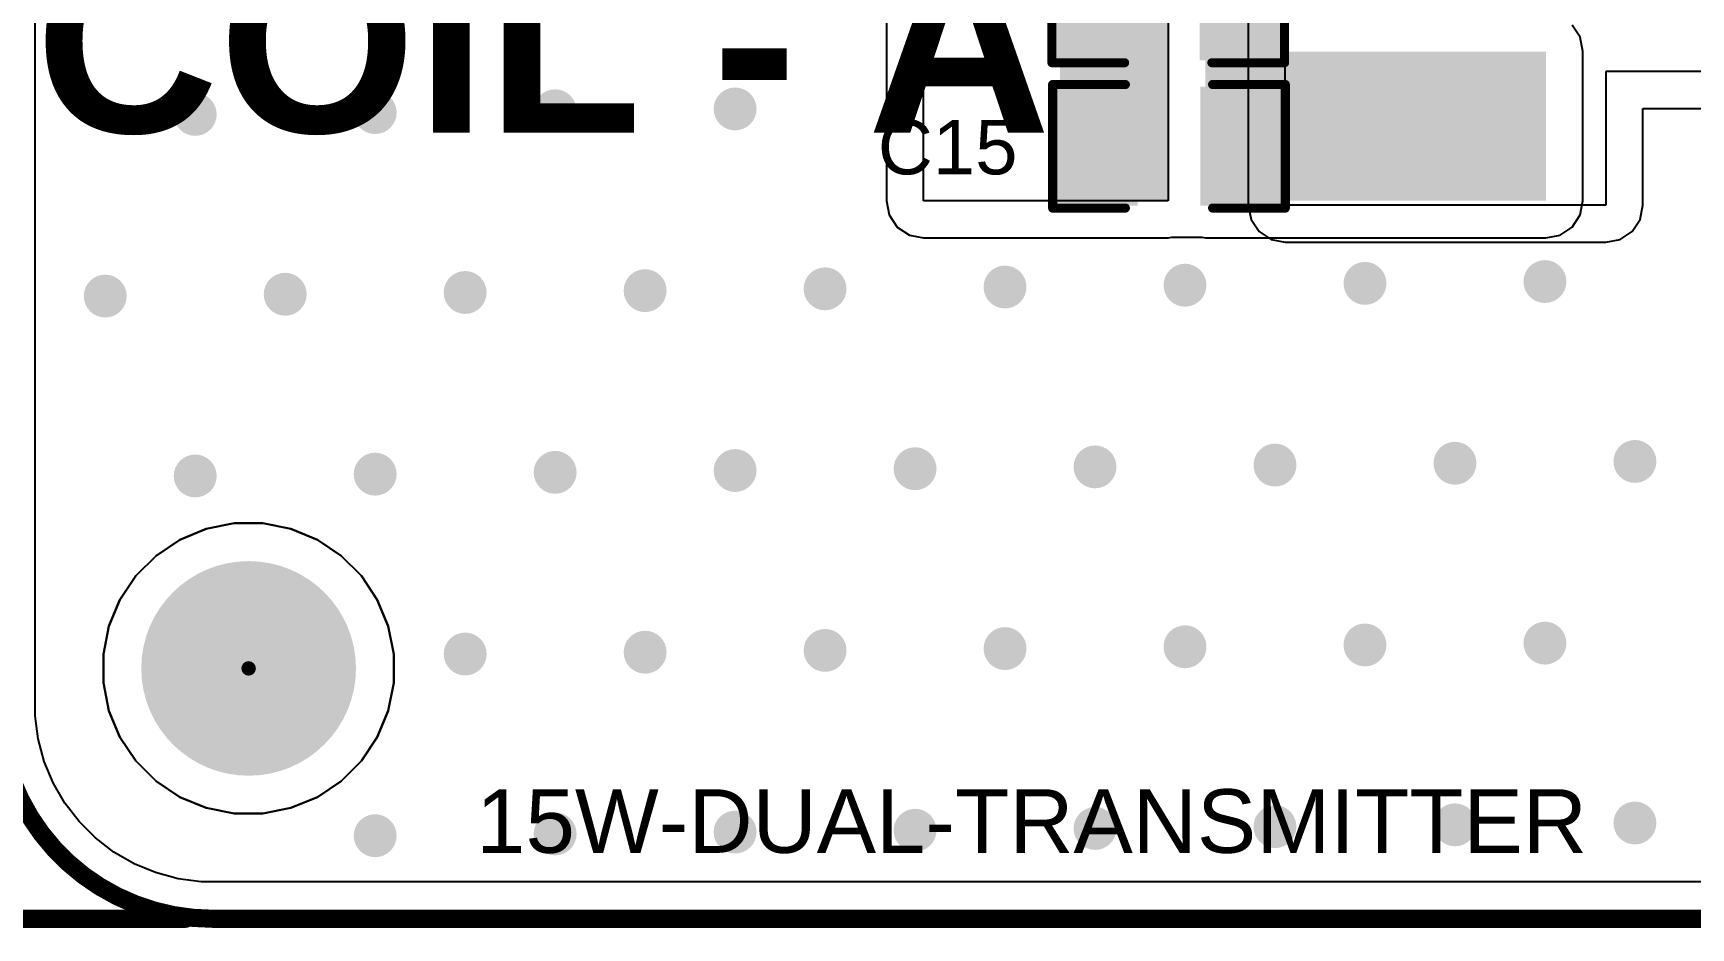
# Model space of a CAD drawing. Header units: inches. Extents: x 0.38 to 9.66, y 2.79 to 4.95.
# Drawn here: x 3.858 to 4.77, y 3.08 to 3.573 of the extents above; entities that cross this region are included whole.
import ezdxf

# ---------------------------------------------------------------- set-up
doc = ezdxf.new("R2010")
doc.units = ezdxf.units.IN
doc.header["$MEASUREMENT"] = 0
for name, color, linetype in [('Board Outline', 216, 'Continuous'), ('Bottom Layer', 5, 'Continuous'), ('Bottom Solder', 6, 'Continuous'), ('Dimension', 6, 'Continuous'), ('Multi-Layer', 9, 'Continuous'), ('Pad Holes', 156, 'Continuous'), ('Top Layer', 1, 'Continuous'), ('Top Overlay', 2, 'Continuous'), ('Top Paste', 8, 'Continuous'), ('Top Solder', 216, 'Continuous'), ('Via Holes', 16, 'Continuous')]:
    doc.layers.add(name, color=color, linetype=linetype)
doc.styles.add('Arial', font='', dxfattribs={"height": 0.2})
doc.styles.add('Arial_Bold', font='', dxfattribs={"height": 0.2})
doc.styles.get('Arial').set_extended_font_data('Arial')
doc.styles.get('Arial_Bold').set_extended_font_data('Arial', bold=True)

# ---------------------------------------------------------------- blocks, each defined once
blk = doc.blocks.new('C___0805_47')
at = {"layer": 'Top Layer'}
for points in [[(-0.06, 0.03), (-0.02, 0.03), (-0.02, -0.03), (-0.06, -0.03)], [(0.02, 0.03), (0.06, 0.03), (0.06, -0.03), (0.02, -0.03)]]:
    blk.add_hatch(color=1, dxfattribs=at).paths.add_polyline_path(points)
at = {"layer": 'Top Paste'}
for points in [[(-0.06, 0.03), (-0.02, 0.03), (-0.02, -0.03), (-0.06, -0.03)], [(0.02, 0.03), (0.06, 0.03), (0.06, -0.03), (0.02, -0.03)]]:
    blk.add_hatch(color=8, dxfattribs=at).paths.add_polyline_path(points)
at = {"layer": 'Top Solder'}
for points in [[(-0.06276, 0.03276), (-0.01724, 0.03276), (-0.01724, -0.03276), (-0.06276, -0.03276)], [(0.01724, 0.03276), (0.06276, 0.03276), (0.06276, -0.03276), (0.01724, -0.03276)]]:
    blk.add_hatch(color=216, dxfattribs=at).paths.add_polyline_path(points)
at = {"layer": 'Top Overlay'}
for points in [[(-0.064, 0.034, 0.005, 0.005, 0), (-0.024, 0.034, 0.005, 0.005, 0)], [(-0.064, -0.034, 0.005, 0.005, 0), (-0.064, 0.034, 0.005, 0.005, 0)], [(0.024, 0.034, 0.005, 0.005, 0), (0.064, 0.034, 0.005, 0.005, 0)], [(0.064, -0.034, 0.005, 0.005, 0), (0.064, 0.034, 0.005, 0.005, 0)], [(-0.064, -0.034, 0.005, 0.005, 0), (-0.024, -0.034, 0.005, 0.005, 0)], [(0.024, -0.034, 0.005, 0.005, 0), (0.064, -0.034, 0.005, 0.005, 0)]]:
    blk.add_lwpolyline(points, format="xyseb", dxfattribs=at)
for points in [[(-0.06525, 0.034, 0.0025, 0.0025, 1), (-0.06275, 0.034, 0.0025, 0.0025, 1)], [(-0.06525, 0.034, 0.0025, 0.0025, 1), (-0.06275, 0.034, 0.0025, 0.0025, 1)], [(-0.02525, 0.034, 0.0025, 0.0025, 1), (-0.02275, 0.034, 0.0025, 0.0025, 1)], [(0.02275, 0.034, 0.0025, 0.0025, 1), (0.02525, 0.034, 0.0025, 0.0025, 1)], [(0.06275, 0.034, 0.0025, 0.0025, 1), (0.06525, 0.034, 0.0025, 0.0025, 1)], [(0.06275, 0.034, 0.0025, 0.0025, 1), (0.06525, 0.034, 0.0025, 0.0025, 1)], [(-0.06525, -0.034, 0.0025, 0.0025, 1), (-0.06275, -0.034, 0.0025, 0.0025, 1)], [(-0.06525, -0.034, 0.0025, 0.0025, 1), (-0.06275, -0.034, 0.0025, 0.0025, 1)], [(-0.02525, -0.034, 0.0025, 0.0025, 1), (-0.02275, -0.034, 0.0025, 0.0025, 1)], [(0.02275, -0.034, 0.0025, 0.0025, 1), (0.02525, -0.034, 0.0025, 0.0025, 1)], [(0.06275, -0.034, 0.0025, 0.0025, 1), (0.06525, -0.034, 0.0025, 0.0025, 1)], [(0.06275, -0.034, 0.0025, 0.0025, 1), (0.06525, -0.034, 0.0025, 0.0025, 1)]]:
    blk.add_lwpolyline(points, format="xyseb", close=True, dxfattribs=at)
blk = doc.blocks.new('C___0805_48')
at = {"layer": 'Top Layer'}
for points in [[(-0.06, 0.03), (-0.02, 0.03), (-0.02, -0.03), (-0.06, -0.03)], [(0.02, 0.03), (0.06, 0.03), (0.06, -0.03), (0.02, -0.03)]]:
    blk.add_hatch(color=1, dxfattribs=at).paths.add_polyline_path(points)
at = {"layer": 'Top Paste'}
for points in [[(-0.06, 0.03), (-0.02, 0.03), (-0.02, -0.03), (-0.06, -0.03)], [(0.02, 0.03), (0.06, 0.03), (0.06, -0.03), (0.02, -0.03)]]:
    blk.add_hatch(color=8, dxfattribs=at).paths.add_polyline_path(points)
at = {"layer": 'Top Solder'}
for points in [[(-0.06276, 0.03276), (-0.01724, 0.03276), (-0.01724, -0.03276), (-0.06276, -0.03276)], [(0.01724, 0.03276), (0.06276, 0.03276), (0.06276, -0.03276), (0.01724, -0.03276)]]:
    blk.add_hatch(color=216, dxfattribs=at).paths.add_polyline_path(points)
at = {"layer": 'Top Overlay'}
for points in [[(-0.064, 0.034, 0.005, 0.005, 0), (-0.024, 0.034, 0.005, 0.005, 0)], [(-0.064, -0.034, 0.005, 0.005, 0), (-0.064, 0.034, 0.005, 0.005, 0)], [(0.024, 0.034, 0.005, 0.005, 0), (0.064, 0.034, 0.005, 0.005, 0)], [(0.064, -0.034, 0.005, 0.005, 0), (0.064, 0.034, 0.005, 0.005, 0)], [(-0.064, -0.034, 0.005, 0.005, 0), (-0.024, -0.034, 0.005, 0.005, 0)], [(0.024, -0.034, 0.005, 0.005, 0), (0.064, -0.034, 0.005, 0.005, 0)]]:
    blk.add_lwpolyline(points, format="xyseb", dxfattribs=at)
for points in [[(-0.06525, 0.034, 0.0025, 0.0025, 1), (-0.06275, 0.034, 0.0025, 0.0025, 1)], [(-0.06525, 0.034, 0.0025, 0.0025, 1), (-0.06275, 0.034, 0.0025, 0.0025, 1)], [(-0.02525, 0.034, 0.0025, 0.0025, 1), (-0.02275, 0.034, 0.0025, 0.0025, 1)], [(0.02275, 0.034, 0.0025, 0.0025, 1), (0.02525, 0.034, 0.0025, 0.0025, 1)], [(0.06275, 0.034, 0.0025, 0.0025, 1), (0.06525, 0.034, 0.0025, 0.0025, 1)], [(0.06275, 0.034, 0.0025, 0.0025, 1), (0.06525, 0.034, 0.0025, 0.0025, 1)], [(-0.06525, -0.034, 0.0025, 0.0025, 1), (-0.06275, -0.034, 0.0025, 0.0025, 1)], [(-0.06525, -0.034, 0.0025, 0.0025, 1), (-0.06275, -0.034, 0.0025, 0.0025, 1)], [(-0.02525, -0.034, 0.0025, 0.0025, 1), (-0.02275, -0.034, 0.0025, 0.0025, 1)], [(0.02275, -0.034, 0.0025, 0.0025, 1), (0.02525, -0.034, 0.0025, 0.0025, 1)], [(0.06275, -0.034, 0.0025, 0.0025, 1), (0.06525, -0.034, 0.0025, 0.0025, 1)], [(0.06275, -0.034, 0.0025, 0.0025, 1), (0.06525, -0.034, 0.0025, 0.0025, 1)]]:
    blk.add_lwpolyline(points, format="xyseb", close=True, dxfattribs=at)

msp = doc.modelspace()

# ---------------------------------------------------------------- hatches: boundary and pattern name
at = {"layer": 'Bottom Layer'}
h = msp.add_hatch(color=5, dxfattribs=at)
edge = h.paths.add_edge_path()
edge.add_arc((4.5923, 3.53968), 0.01181, 0, 360)
h = msp.add_hatch(color=5, dxfattribs=at)
edge = h.paths.add_edge_path()
edge.add_arc((4.6317, 3.53968), 0.01181, 0, 360)
h = msp.add_hatch(color=5, dxfattribs=at)
edge = h.paths.add_edge_path()
edge.add_arc((4.6711, 3.53968), 0.01181, 0, 360)
h = msp.add_hatch(color=5, dxfattribs=at)
edge = h.paths.add_edge_path()
edge.add_arc((3.947, 3.528), 0.01181, 0, 360)
h = msp.add_hatch(color=5, dxfattribs=at)
edge = h.paths.add_edge_path()
edge.add_arc((4.046, 3.529), 0.01181, 0, 360)
h = msp.add_hatch(color=5, dxfattribs=at)
edge = h.paths.add_edge_path()
edge.add_arc((4.145, 3.53), 0.01181, 0, 360)
h = msp.add_hatch(color=5, dxfattribs=at)
edge = h.paths.add_edge_path()
edge.add_arc((4.244, 3.531), 0.01181, 0, 360)
h = msp.add_hatch(color=5, dxfattribs=at)
edge = h.paths.add_edge_path()
edge.add_arc((4.5923, 3.5), 0.01181, 0, 360)
h = msp.add_hatch(color=5, dxfattribs=at)
edge = h.paths.add_edge_path()
edge.add_arc((4.6317, 3.5), 0.01181, 0, 360)
h = msp.add_hatch(color=5, dxfattribs=at)
edge = h.paths.add_edge_path()
edge.add_arc((4.6711, 3.5), 0.01181, 0, 360)
h = msp.add_hatch(color=5, dxfattribs=at)
edge = h.paths.add_edge_path()
edge.add_arc((4.6895, 3.436), 0.01181, 0, 360)
h = msp.add_hatch(color=5, dxfattribs=at)
edge = h.paths.add_edge_path()
edge.add_arc((3.8975, 3.428), 0.01181, 0, 360)
h = msp.add_hatch(color=5, dxfattribs=at)
edge = h.paths.add_edge_path()
edge.add_arc((3.9965, 3.429), 0.01181, 0, 360)
h = msp.add_hatch(color=5, dxfattribs=at)
edge = h.paths.add_edge_path()
edge.add_arc((4.0955, 3.43), 0.01181, 0, 360)
h = msp.add_hatch(color=5, dxfattribs=at)
edge = h.paths.add_edge_path()
edge.add_arc((4.1945, 3.431), 0.01181, 0, 360)
h = msp.add_hatch(color=5, dxfattribs=at)
edge = h.paths.add_edge_path()
edge.add_arc((4.2935, 3.432), 0.01181, 0, 360)
h = msp.add_hatch(color=5, dxfattribs=at)
edge = h.paths.add_edge_path()
edge.add_arc((4.3925, 3.433), 0.01181, 0, 360)
h = msp.add_hatch(color=5, dxfattribs=at)
edge = h.paths.add_edge_path()
edge.add_arc((4.4915, 3.434), 0.01181, 0, 360)
h = msp.add_hatch(color=5, dxfattribs=at)
edge = h.paths.add_edge_path()
edge.add_arc((4.5905, 3.435), 0.01181, 0, 360)
h = msp.add_hatch(color=5, dxfattribs=at)
edge = h.paths.add_edge_path()
edge.add_arc((4.541, 3.335), 0.01181, 0, 360)
h = msp.add_hatch(color=5, dxfattribs=at)
edge = h.paths.add_edge_path()
edge.add_arc((4.64, 3.336), 0.01181, 0, 360)
h = msp.add_hatch(color=5, dxfattribs=at)
edge = h.paths.add_edge_path()
edge.add_arc((4.739, 3.337), 0.01181, 0, 360)
h = msp.add_hatch(color=5, dxfattribs=at)
edge = h.paths.add_edge_path()
edge.add_arc((3.947, 3.329), 0.01181, 0, 360)
h = msp.add_hatch(color=5, dxfattribs=at)
edge = h.paths.add_edge_path()
edge.add_arc((4.046, 3.33), 0.01181, 0, 360)
h = msp.add_hatch(color=5, dxfattribs=at)
edge = h.paths.add_edge_path()
edge.add_arc((4.145, 3.331), 0.01181, 0, 360)
h = msp.add_hatch(color=5, dxfattribs=at)
edge = h.paths.add_edge_path()
edge.add_arc((4.244, 3.332), 0.01181, 0, 360)
h = msp.add_hatch(color=5, dxfattribs=at)
edge = h.paths.add_edge_path()
edge.add_arc((4.343, 3.333), 0.01181, 0, 360)
h = msp.add_hatch(color=5, dxfattribs=at)
edge = h.paths.add_edge_path()
edge.add_arc((4.442, 3.334), 0.01181, 0, 360)
h = msp.add_hatch(color=5, dxfattribs=at)
edge = h.paths.add_edge_path()
edge.add_arc((4.4915, 3.235), 0.01181, 0, 360)
h = msp.add_hatch(color=5, dxfattribs=at)
edge = h.paths.add_edge_path()
edge.add_arc((4.5905, 3.236), 0.01181, 0, 360)
h = msp.add_hatch(color=5, dxfattribs=at)
edge = h.paths.add_edge_path()
edge.add_arc((4.6895, 3.237), 0.01181, 0, 360)
h = msp.add_hatch(color=5, dxfattribs=at)
edge = h.paths.add_edge_path()
edge.add_arc((4.0955, 3.231), 0.01181, 0, 360)
h = msp.add_hatch(color=5, dxfattribs=at)
edge = h.paths.add_edge_path()
edge.add_arc((4.1945, 3.232), 0.01181, 0, 360)
h = msp.add_hatch(color=5, dxfattribs=at)
edge = h.paths.add_edge_path()
edge.add_arc((4.2935, 3.233), 0.01181, 0, 360)
h = msp.add_hatch(color=5, dxfattribs=at)
edge = h.paths.add_edge_path()
edge.add_arc((4.3925, 3.234), 0.01181, 0, 360)
h = msp.add_hatch(color=5, dxfattribs=at)
edge = h.paths.add_edge_path()
edge.add_arc((4.442, 3.135), 0.01181, 0, 360)
h = msp.add_hatch(color=5, dxfattribs=at)
edge = h.paths.add_edge_path()
edge.add_arc((4.541, 3.136), 0.01181, 0, 360)
h = msp.add_hatch(color=5, dxfattribs=at)
edge = h.paths.add_edge_path()
edge.add_arc((4.64, 3.137), 0.01181, 0, 360)
h = msp.add_hatch(color=5, dxfattribs=at)
edge = h.paths.add_edge_path()
edge.add_arc((4.739, 3.138), 0.01181, 0, 360)
h = msp.add_hatch(color=5, dxfattribs=at)
edge = h.paths.add_edge_path()
edge.add_arc((4.046, 3.131), 0.01181, 0, 360)
h = msp.add_hatch(color=5, dxfattribs=at)
edge = h.paths.add_edge_path()
edge.add_arc((4.145, 3.132), 0.01181, 0, 360)
h = msp.add_hatch(color=5, dxfattribs=at)
edge = h.paths.add_edge_path()
edge.add_arc((4.244, 3.133), 0.01181, 0, 360)
h = msp.add_hatch(color=5, dxfattribs=at)
edge = h.paths.add_edge_path()
edge.add_arc((4.343, 3.134), 0.01181, 0, 360)
at = {"layer": 'Bottom Solder'}
h = msp.add_hatch(color=6, dxfattribs=at)
edge = h.paths.add_edge_path()
edge.add_arc((3.97638, 3.22309), 0.004, 0, 360)
at = {"layer": 'Pad Holes'}
h = msp.add_hatch(color=7, dxfattribs=at)
edge = h.paths.add_edge_path()
edge.add_arc((3.97638, 3.22309), 0.05906, 0, 360)
at = {"layer": 'Top Layer'}
for points in [[(4.53822, 3.48045), (4.53822, 3.72589), (4.50867, 3.72589), (4.50867, 3.48045)], [(4.42269, 3.48045), (4.48228, 3.48045), (4.48228, 3.67441), (4.42269, 3.67441)], [(4.50269, 3.48045), (4.54228, 3.48045), (4.54228, 3.67441), (4.50269, 3.67441)], [(4.50269, 3.48045), (4.69, 3.48045), (4.69, 3.56262), (4.50269, 3.56262)]]:
    msp.add_hatch(color=1, dxfattribs=at).paths.add_polyline_path(points)
h = msp.add_hatch(color=1, dxfattribs=at)
edge = h.paths.add_edge_path()
edge.add_arc((4.5923, 3.53968), 0.01181, 0, 360)
h = msp.add_hatch(color=1, dxfattribs=at)
edge = h.paths.add_edge_path()
edge.add_arc((4.6317, 3.53968), 0.01181, 0, 360)
h = msp.add_hatch(color=1, dxfattribs=at)
edge = h.paths.add_edge_path()
edge.add_arc((4.6711, 3.53968), 0.01181, 0, 360)
h = msp.add_hatch(color=1, dxfattribs=at)
edge = h.paths.add_edge_path()
edge.add_arc((3.947, 3.528), 0.01181, 0, 360)
h = msp.add_hatch(color=1, dxfattribs=at)
edge = h.paths.add_edge_path()
edge.add_arc((4.046, 3.529), 0.01181, 0, 360)
h = msp.add_hatch(color=1, dxfattribs=at)
edge = h.paths.add_edge_path()
edge.add_arc((4.145, 3.53), 0.01181, 0, 360)
h = msp.add_hatch(color=1, dxfattribs=at)
edge = h.paths.add_edge_path()
edge.add_arc((4.244, 3.531), 0.01181, 0, 360)
h = msp.add_hatch(color=1, dxfattribs=at)
edge = h.paths.add_edge_path()
edge.add_arc((4.5923, 3.5), 0.01181, 0, 360)
h = msp.add_hatch(color=1, dxfattribs=at)
edge = h.paths.add_edge_path()
edge.add_arc((4.6317, 3.5), 0.01181, 0, 360)
h = msp.add_hatch(color=1, dxfattribs=at)
edge = h.paths.add_edge_path()
edge.add_arc((4.6711, 3.5), 0.01181, 0, 360)
h = msp.add_hatch(color=1, dxfattribs=at)
edge = h.paths.add_edge_path()
edge.add_arc((4.6895, 3.436), 0.01181, 0, 360)
h = msp.add_hatch(color=1, dxfattribs=at)
edge = h.paths.add_edge_path()
edge.add_arc((3.8975, 3.428), 0.01181, 0, 360)
h = msp.add_hatch(color=1, dxfattribs=at)
edge = h.paths.add_edge_path()
edge.add_arc((3.9965, 3.429), 0.01181, 0, 360)
h = msp.add_hatch(color=1, dxfattribs=at)
edge = h.paths.add_edge_path()
edge.add_arc((4.0955, 3.43), 0.01181, 0, 360)
h = msp.add_hatch(color=1, dxfattribs=at)
edge = h.paths.add_edge_path()
edge.add_arc((4.1945, 3.431), 0.01181, 0, 360)
h = msp.add_hatch(color=1, dxfattribs=at)
edge = h.paths.add_edge_path()
edge.add_arc((4.2935, 3.432), 0.01181, 0, 360)
h = msp.add_hatch(color=1, dxfattribs=at)
edge = h.paths.add_edge_path()
edge.add_arc((4.3925, 3.433), 0.01181, 0, 360)
h = msp.add_hatch(color=1, dxfattribs=at)
edge = h.paths.add_edge_path()
edge.add_arc((4.4915, 3.434), 0.01181, 0, 360)
h = msp.add_hatch(color=1, dxfattribs=at)
edge = h.paths.add_edge_path()
edge.add_arc((4.5905, 3.435), 0.01181, 0, 360)
h = msp.add_hatch(color=1, dxfattribs=at)
edge = h.paths.add_edge_path()
edge.add_arc((4.541, 3.335), 0.01181, 0, 360)
h = msp.add_hatch(color=1, dxfattribs=at)
edge = h.paths.add_edge_path()
edge.add_arc((4.64, 3.336), 0.01181, 0, 360)
h = msp.add_hatch(color=1, dxfattribs=at)
edge = h.paths.add_edge_path()
edge.add_arc((4.739, 3.337), 0.01181, 0, 360)
h = msp.add_hatch(color=1, dxfattribs=at)
edge = h.paths.add_edge_path()
edge.add_arc((3.947, 3.329), 0.01181, 0, 360)
h = msp.add_hatch(color=1, dxfattribs=at)
edge = h.paths.add_edge_path()
edge.add_arc((4.046, 3.33), 0.01181, 0, 360)
h = msp.add_hatch(color=1, dxfattribs=at)
edge = h.paths.add_edge_path()
edge.add_arc((4.145, 3.331), 0.01181, 0, 360)
h = msp.add_hatch(color=1, dxfattribs=at)
edge = h.paths.add_edge_path()
edge.add_arc((4.244, 3.332), 0.01181, 0, 360)
h = msp.add_hatch(color=1, dxfattribs=at)
edge = h.paths.add_edge_path()
edge.add_arc((4.343, 3.333), 0.01181, 0, 360)
h = msp.add_hatch(color=1, dxfattribs=at)
edge = h.paths.add_edge_path()
edge.add_arc((4.442, 3.334), 0.01181, 0, 360)
h = msp.add_hatch(color=1, dxfattribs=at)
edge = h.paths.add_edge_path()
edge.add_arc((4.4915, 3.235), 0.01181, 0, 360)
h = msp.add_hatch(color=1, dxfattribs=at)
edge = h.paths.add_edge_path()
edge.add_arc((4.5905, 3.236), 0.01181, 0, 360)
h = msp.add_hatch(color=1, dxfattribs=at)
edge = h.paths.add_edge_path()
edge.add_arc((4.6895, 3.237), 0.01181, 0, 360)
h = msp.add_hatch(color=1, dxfattribs=at)
edge = h.paths.add_edge_path()
edge.add_arc((4.0955, 3.231), 0.01181, 0, 360)
h = msp.add_hatch(color=1, dxfattribs=at)
edge = h.paths.add_edge_path()
edge.add_arc((4.1945, 3.232), 0.01181, 0, 360)
h = msp.add_hatch(color=1, dxfattribs=at)
edge = h.paths.add_edge_path()
edge.add_arc((4.2935, 3.233), 0.01181, 0, 360)
h = msp.add_hatch(color=1, dxfattribs=at)
edge = h.paths.add_edge_path()
edge.add_arc((4.3925, 3.234), 0.01181, 0, 360)
h = msp.add_hatch(color=1, dxfattribs=at)
edge = h.paths.add_edge_path()
edge.add_arc((4.442, 3.135), 0.01181, 0, 360)
h = msp.add_hatch(color=1, dxfattribs=at)
edge = h.paths.add_edge_path()
edge.add_arc((4.541, 3.136), 0.01181, 0, 360)
h = msp.add_hatch(color=1, dxfattribs=at)
edge = h.paths.add_edge_path()
edge.add_arc((4.64, 3.137), 0.01181, 0, 360)
h = msp.add_hatch(color=1, dxfattribs=at)
edge = h.paths.add_edge_path()
edge.add_arc((4.739, 3.138), 0.01181, 0, 360)
h = msp.add_hatch(color=1, dxfattribs=at)
edge = h.paths.add_edge_path()
edge.add_arc((4.046, 3.131), 0.01181, 0, 360)
h = msp.add_hatch(color=1, dxfattribs=at)
edge = h.paths.add_edge_path()
edge.add_arc((4.145, 3.132), 0.01181, 0, 360)
h = msp.add_hatch(color=1, dxfattribs=at)
edge = h.paths.add_edge_path()
edge.add_arc((4.244, 3.133), 0.01181, 0, 360)
h = msp.add_hatch(color=1, dxfattribs=at)
edge = h.paths.add_edge_path()
edge.add_arc((4.343, 3.134), 0.01181, 0, 360)
at = {"layer": 'Top Solder'}
h = msp.add_hatch(color=216, dxfattribs=at)
edge = h.paths.add_edge_path()
edge.add_arc((3.97638, 3.22309), 0.004, 0, 360)
at = {"layer": 'Via Holes'}
h = msp.add_hatch(color=7, dxfattribs=at)
edge = h.paths.add_edge_path()
edge.add_arc((4.5923, 3.53968), 0.00591, 0, 360)
h = msp.add_hatch(color=7, dxfattribs=at)
edge = h.paths.add_edge_path()
edge.add_arc((4.6317, 3.53968), 0.00591, 0, 360)
h = msp.add_hatch(color=7, dxfattribs=at)
edge = h.paths.add_edge_path()
edge.add_arc((4.6711, 3.53968), 0.00591, 0, 360)
h = msp.add_hatch(color=7, dxfattribs=at)
edge = h.paths.add_edge_path()
edge.add_arc((3.947, 3.528), 0.00591, 0, 360)
h = msp.add_hatch(color=7, dxfattribs=at)
edge = h.paths.add_edge_path()
edge.add_arc((4.046, 3.529), 0.00591, 0, 360)
h = msp.add_hatch(color=7, dxfattribs=at)
edge = h.paths.add_edge_path()
edge.add_arc((4.145, 3.53), 0.00591, 0, 360)
h = msp.add_hatch(color=7, dxfattribs=at)
edge = h.paths.add_edge_path()
edge.add_arc((4.244, 3.531), 0.00591, 0, 360)
h = msp.add_hatch(color=7, dxfattribs=at)
edge = h.paths.add_edge_path()
edge.add_arc((4.5923, 3.5), 0.00591, 0, 360)
h = msp.add_hatch(color=7, dxfattribs=at)
edge = h.paths.add_edge_path()
edge.add_arc((4.6317, 3.5), 0.00591, 0, 360)
h = msp.add_hatch(color=7, dxfattribs=at)
edge = h.paths.add_edge_path()
edge.add_arc((4.6711, 3.5), 0.00591, 0, 360)
h = msp.add_hatch(color=7, dxfattribs=at)
edge = h.paths.add_edge_path()
edge.add_arc((4.3925, 3.433), 0.00591, 0, 360)
h = msp.add_hatch(color=7, dxfattribs=at)
edge = h.paths.add_edge_path()
edge.add_arc((4.4915, 3.434), 0.00591, 0, 360)
h = msp.add_hatch(color=7, dxfattribs=at)
edge = h.paths.add_edge_path()
edge.add_arc((4.5905, 3.435), 0.00591, 0, 360)
h = msp.add_hatch(color=7, dxfattribs=at)
edge = h.paths.add_edge_path()
edge.add_arc((4.6895, 3.436), 0.00591, 0, 360)
h = msp.add_hatch(color=7, dxfattribs=at)
edge = h.paths.add_edge_path()
edge.add_arc((3.8975, 3.428), 0.00591, 0, 360)
h = msp.add_hatch(color=7, dxfattribs=at)
edge = h.paths.add_edge_path()
edge.add_arc((3.9965, 3.429), 0.00591, 0, 360)
h = msp.add_hatch(color=7, dxfattribs=at)
edge = h.paths.add_edge_path()
edge.add_arc((4.0955, 3.43), 0.00591, 0, 360)
h = msp.add_hatch(color=7, dxfattribs=at)
edge = h.paths.add_edge_path()
edge.add_arc((4.1945, 3.431), 0.00591, 0, 360)
h = msp.add_hatch(color=7, dxfattribs=at)
edge = h.paths.add_edge_path()
edge.add_arc((4.2935, 3.432), 0.00591, 0, 360)
h = msp.add_hatch(color=7, dxfattribs=at)
edge = h.paths.add_edge_path()
edge.add_arc((4.244, 3.332), 0.00591, 0, 360)
h = msp.add_hatch(color=7, dxfattribs=at)
edge = h.paths.add_edge_path()
edge.add_arc((4.343, 3.333), 0.00591, 0, 360)
h = msp.add_hatch(color=7, dxfattribs=at)
edge = h.paths.add_edge_path()
edge.add_arc((4.442, 3.334), 0.00591, 0, 360)
h = msp.add_hatch(color=7, dxfattribs=at)
edge = h.paths.add_edge_path()
edge.add_arc((4.541, 3.335), 0.00591, 0, 360)
h = msp.add_hatch(color=7, dxfattribs=at)
edge = h.paths.add_edge_path()
edge.add_arc((4.64, 3.336), 0.00591, 0, 360)
h = msp.add_hatch(color=7, dxfattribs=at)
edge = h.paths.add_edge_path()
edge.add_arc((4.739, 3.337), 0.00591, 0, 360)
h = msp.add_hatch(color=7, dxfattribs=at)
edge = h.paths.add_edge_path()
edge.add_arc((3.947, 3.329), 0.00591, 0, 360)
h = msp.add_hatch(color=7, dxfattribs=at)
edge = h.paths.add_edge_path()
edge.add_arc((4.046, 3.33), 0.00591, 0, 360)
h = msp.add_hatch(color=7, dxfattribs=at)
edge = h.paths.add_edge_path()
edge.add_arc((4.145, 3.331), 0.00591, 0, 360)
h = msp.add_hatch(color=7, dxfattribs=at)
edge = h.paths.add_edge_path()
edge.add_arc((4.1945, 3.232), 0.00591, 0, 360)
h = msp.add_hatch(color=7, dxfattribs=at)
edge = h.paths.add_edge_path()
edge.add_arc((4.2935, 3.233), 0.00591, 0, 360)
h = msp.add_hatch(color=7, dxfattribs=at)
edge = h.paths.add_edge_path()
edge.add_arc((4.3925, 3.234), 0.00591, 0, 360)
h = msp.add_hatch(color=7, dxfattribs=at)
edge = h.paths.add_edge_path()
edge.add_arc((4.4915, 3.235), 0.00591, 0, 360)
h = msp.add_hatch(color=7, dxfattribs=at)
edge = h.paths.add_edge_path()
edge.add_arc((4.5905, 3.236), 0.00591, 0, 360)
h = msp.add_hatch(color=7, dxfattribs=at)
edge = h.paths.add_edge_path()
edge.add_arc((4.6895, 3.237), 0.00591, 0, 360)
h = msp.add_hatch(color=7, dxfattribs=at)
edge = h.paths.add_edge_path()
edge.add_arc((4.0955, 3.231), 0.00591, 0, 360)
h = msp.add_hatch(color=7, dxfattribs=at)
edge = h.paths.add_edge_path()
edge.add_arc((4.145, 3.132), 0.00591, 0, 360)
h = msp.add_hatch(color=7, dxfattribs=at)
edge = h.paths.add_edge_path()
edge.add_arc((4.244, 3.133), 0.00591, 0, 360)
h = msp.add_hatch(color=7, dxfattribs=at)
edge = h.paths.add_edge_path()
edge.add_arc((4.343, 3.134), 0.00591, 0, 360)
h = msp.add_hatch(color=7, dxfattribs=at)
edge = h.paths.add_edge_path()
edge.add_arc((4.442, 3.135), 0.00591, 0, 360)
h = msp.add_hatch(color=7, dxfattribs=at)
edge = h.paths.add_edge_path()
edge.add_arc((4.541, 3.136), 0.00591, 0, 360)
h = msp.add_hatch(color=7, dxfattribs=at)
edge = h.paths.add_edge_path()
edge.add_arc((4.64, 3.137), 0.00591, 0, 360)
h = msp.add_hatch(color=7, dxfattribs=at)
edge = h.paths.add_edge_path()
edge.add_arc((4.739, 3.138), 0.00591, 0, 360)
h = msp.add_hatch(color=7, dxfattribs=at)
edge = h.paths.add_edge_path()
edge.add_arc((4.046, 3.131), 0.00591, 0, 360)

# ---------------------------------------------------------------- linework, layer by layer
at = {"layer": 'Board Outline'}
for points in [[(3.95669, 3.08529, 0.01, 0.01, -0.414214), (3.83858, 3.2034, 0.01, 0.01, 0)], [(3.95669, 3.08529, 0.01, 0.01, 0), (6.08268, 3.08529, 0.01, 0.01, 0)]]:
    msp.add_lwpolyline(points, format="xyseb", dxfattribs=at)
msp.add_lwpolyline([(3.95419, 3.08529, 0.005, 0.005, 1), (3.95919, 3.08529, 0.005, 0.005, 1)], format="xyseb", close=True, dxfattribs=at)
msp.add_lwpolyline([(3.95419, 3.08529, 0.005, 0.005, 1), (3.95919, 3.08529, 0.005, 0.005, 1)], format="xyseb", close=True, dxfattribs=at)
at = {"layer": 'Bottom Layer'}
for p, q in [((3.85897, 3.2034), (3.85897, 3.666)), ((4.5263, 3.58366), (4.5263, 3.478)), ((4.54669, 3.478), (4.54669, 3.58366)), ((4.88888, 3.55164), (4.723, 3.55164)), ((4.723, 3.55164), (4.723, 3.478)), ((4.74339, 3.478), (4.74339, 3.53125)), ((4.74339, 3.53125), (4.85803, 3.53125)), ((4.5263, 3.478), (4.52785, 3.4702)), ((4.723, 3.478), (4.54669, 3.478)), ((4.74184, 3.4702), (4.74339, 3.478)), ((4.52785, 3.4702), (4.53227, 3.46358)), ((4.73742, 3.46358), (4.74184, 3.4702)), ((4.53227, 3.46358), (4.53889, 3.45916)), ((4.53889, 3.45916), (4.54669, 3.45761)), ((4.54669, 3.45761), (4.723, 3.45761)), ((4.723, 3.45761), (4.7308, 3.45916)), ((4.7308, 3.45916), (4.73742, 3.46358)), ((3.96851, 3.30296), (3.95308, 3.29989)), ((3.98424, 3.30296), (3.96851, 3.30296)), ((3.99968, 3.29989), (3.98424, 3.30296)), ((3.93854, 3.29387), (3.92546, 3.28513)), ((3.95308, 3.29989), (3.93854, 3.29387)), ((4.01421, 3.29387), (3.99968, 3.29989)), ((4.0273, 3.28513), (4.01421, 3.29387)), ((3.92546, 3.28513), (3.91433, 3.27401)), ((4.03842, 3.27401), (4.0273, 3.28513)), ((3.91433, 3.27401), (3.90559, 3.26092)), ((4.04716, 3.26092), (4.03842, 3.27401)), ((3.90559, 3.26092), (3.89957, 3.24639)), ((4.05318, 3.24639), (4.04716, 3.26092)), ((3.89957, 3.24639), (3.8965, 3.23095)), ((4.05625, 3.23095), (4.05318, 3.24639)), ((3.8965, 3.23095), (3.8965, 3.21522)), ((4.05625, 3.21522), (4.05625, 3.23095)), ((3.8965, 3.21522), (3.89957, 3.19979)), ((4.05318, 3.19979), (4.05625, 3.21522)), ((3.85897, 3.197), (3.85897, 3.2034)), ((3.86065, 3.1843), (3.85897, 3.197)), ((3.89957, 3.19979), (3.90559, 3.18525)), ((4.04716, 3.18525), (4.05318, 3.19979)), ((3.86396, 3.17192), (3.86065, 3.1843)), ((3.90559, 3.18525), (3.91433, 3.17217)), ((4.03842, 3.17217), (4.04716, 3.18525)), ((3.86886, 3.16009), (3.86396, 3.17192)), ((3.91433, 3.17217), (3.92546, 3.16104)), ((4.0273, 3.16104), (4.03842, 3.17217)), ((3.87527, 3.14899), (3.86886, 3.16009)), ((3.92546, 3.16104), (3.93854, 3.1523)), ((4.01421, 3.1523), (4.0273, 3.16104)), ((3.88307, 3.13883), (3.87527, 3.14899)), ((3.93854, 3.1523), (3.95308, 3.14628)), ((3.95308, 3.14628), (3.96851, 3.14321)), ((3.98424, 3.14321), (3.99968, 3.14628)), ((3.99968, 3.14628), (4.01421, 3.1523)), ((3.89212, 3.12977), (3.88307, 3.13883)), ((3.96851, 3.14321), (3.98424, 3.14321)), ((3.90229, 3.12198), (3.89212, 3.12977)), ((3.91338, 3.11557), (3.90229, 3.12198)), ((3.92521, 3.11067), (3.91338, 3.11557)), ((3.93759, 3.10735), (3.92521, 3.11067)), ((3.95029, 3.10568), (3.93759, 3.10735)), ((6.08908, 3.10568), (3.95029, 3.10568))]:
    msp.add_line(p, q, dxfattribs=at)
at = {"layer": 'Dimension'}
msp.add_lwpolyline([(3.4152, 3.08529, 0.01, 0.01, 0), (3.94169, 3.08529, 0.01, 0.01, 0)], format="xyseb", dxfattribs=at)
msp.add_lwpolyline([(3.93919, 3.08529, 0.005, 0.005, 1), (3.94419, 3.08529, 0.005, 0.005, 1)], format="xyseb", close=True, dxfattribs=at)
at = {"layer": 'Multi-Layer'}
for p, q in [((3.95308, 3.29989), (3.96851, 3.30296)), ((3.96851, 3.30296), (3.97638, 3.30296)), ((3.97638, 3.30296), (3.98424, 3.30296)), ((3.98424, 3.30296), (3.99968, 3.29989)), ((3.92546, 3.28513), (3.93854, 3.29387)), ((3.93854, 3.29387), (3.95308, 3.29989)), ((3.99968, 3.29989), (4.01421, 3.29387)), ((4.01421, 3.29387), (4.0273, 3.28513)), ((3.91433, 3.27401), (3.92546, 3.28513)), ((4.0273, 3.28513), (4.03842, 3.27401)), ((3.90559, 3.26092), (3.91433, 3.27401)), ((4.03842, 3.27401), (4.04716, 3.26092)), ((3.89957, 3.24639), (3.90559, 3.26092)), ((4.04716, 3.26092), (4.05318, 3.24639)), ((3.8965, 3.23095), (3.89957, 3.24639)), ((4.05318, 3.24639), (4.05625, 3.23095)), ((3.8965, 3.22309), (3.8965, 3.23095)), ((4.05625, 3.23095), (4.05625, 3.22309)), ((3.8965, 3.21522), (3.8965, 3.22309)), ((4.05625, 3.22309), (4.05625, 3.21522)), ((3.89957, 3.19979), (3.8965, 3.21522)), ((4.05625, 3.21522), (4.05318, 3.19979)), ((3.90559, 3.18525), (3.89957, 3.19979)), ((4.05318, 3.19979), (4.04716, 3.18525)), ((3.91433, 3.17217), (3.90559, 3.18525)), ((4.04716, 3.18525), (4.03842, 3.17217)), ((3.92546, 3.16104), (3.91433, 3.17217)), ((4.03842, 3.17217), (4.0273, 3.16104)), ((3.93854, 3.1523), (3.92546, 3.16104)), ((4.0273, 3.16104), (4.01421, 3.1523)), ((3.95308, 3.14628), (3.93854, 3.1523)), ((3.96851, 3.14321), (3.95308, 3.14628)), ((3.99968, 3.14628), (3.98424, 3.14321)), ((4.01421, 3.1523), (3.99968, 3.14628)), ((3.97638, 3.14321), (3.96851, 3.14321)), ((3.97638, 3.14321), (3.97638, 3.14321)), ((3.98424, 3.14321), (3.97638, 3.14321))]:
    msp.add_line(p, q, dxfattribs=at)
at = {"layer": 'Top Layer'}
for p, q in [((4.34765, 3.48045), (4.34765, 3.71812)), ((4.32726, 3.70941), (4.32726, 3.48045)), ((3.85897, 3.2034), (3.85897, 3.67176)), ((4.48228, 3.64045), (4.48228, 3.54045)), ((4.70884, 3.57042), (4.70442, 3.57704)), ((4.71039, 3.56262), (4.70884, 3.57042)), ((4.71039, 3.48045), (4.71039, 3.56262)), ((4.48228, 3.54045), (4.48228, 3.54045)), ((4.48228, 3.54045), (4.48228, 3.48045)), ((4.32726, 3.48045), (4.32881, 3.47265)), ((4.48228, 3.48045), (4.34765, 3.48045)), ((4.70884, 3.47265), (4.71039, 3.48045)), ((4.32881, 3.47265), (4.33324, 3.46603)), ((4.33324, 3.46603), (4.33985, 3.46161)), ((4.6978, 3.46161), (4.70442, 3.46603)), ((4.70442, 3.46603), (4.70884, 3.47265)), ((4.33985, 3.46161), (4.34765, 3.46006)), ((4.34765, 3.46006), (4.48228, 3.46006)), ((4.48228, 3.46006), (4.48425, 3.46045)), ((4.48425, 3.46045), (4.50072, 3.46045)), ((4.50072, 3.46045), (4.50269, 3.46006)), ((4.50269, 3.46006), (4.69, 3.46006)), ((4.69, 3.46006), (4.6978, 3.46161)), ((3.96851, 3.30296), (3.95308, 3.29989)), ((3.98424, 3.30296), (3.96851, 3.30296)), ((3.99968, 3.29989), (3.98424, 3.30296)), ((3.93854, 3.29387), (3.92546, 3.28513)), ((3.95308, 3.29989), (3.93854, 3.29387)), ((4.01421, 3.29387), (3.99968, 3.29989)), ((4.0273, 3.28513), (4.01421, 3.29387)), ((3.92546, 3.28513), (3.91433, 3.27401)), ((4.03842, 3.27401), (4.0273, 3.28513)), ((3.91433, 3.27401), (3.90559, 3.26092)), ((4.04716, 3.26092), (4.03842, 3.27401)), ((3.90559, 3.26092), (3.89957, 3.24639)), ((4.05318, 3.24639), (4.04716, 3.26092)), ((3.89957, 3.24639), (3.8965, 3.23095)), ((4.05625, 3.23095), (4.05318, 3.24639)), ((3.8965, 3.23095), (3.8965, 3.21522)), ((4.05625, 3.21522), (4.05625, 3.23095)), ((3.8965, 3.21522), (3.89957, 3.19979)), ((4.05318, 3.19979), (4.05625, 3.21522)), ((3.85897, 3.197), (3.85897, 3.2034)), ((3.86065, 3.1843), (3.85897, 3.197)), ((3.89957, 3.19979), (3.90559, 3.18525)), ((4.04716, 3.18525), (4.05318, 3.19979)), ((3.86396, 3.17192), (3.86065, 3.1843)), ((3.90559, 3.18525), (3.91433, 3.17217)), ((4.03842, 3.17217), (4.04716, 3.18525)), ((3.86886, 3.16009), (3.86396, 3.17192)), ((3.91433, 3.17217), (3.92546, 3.16104)), ((4.0273, 3.16104), (4.03842, 3.17217)), ((3.87527, 3.14899), (3.86886, 3.16009)), ((3.92546, 3.16104), (3.93854, 3.1523)), ((4.01421, 3.1523), (4.0273, 3.16104)), ((3.88307, 3.13883), (3.87527, 3.14899)), ((3.93854, 3.1523), (3.95308, 3.14628)), ((3.95308, 3.14628), (3.96851, 3.14321)), ((3.98424, 3.14321), (3.99968, 3.14628)), ((3.99968, 3.14628), (4.01421, 3.1523)), ((3.89212, 3.12977), (3.88307, 3.13883)), ((3.96851, 3.14321), (3.98424, 3.14321)), ((3.90229, 3.12198), (3.89212, 3.12977)), ((3.91338, 3.11557), (3.90229, 3.12198)), ((3.92521, 3.11067), (3.91338, 3.11557)), ((3.93759, 3.10735), (3.92521, 3.11067)), ((3.95029, 3.10568), (3.93759, 3.10735)), ((6.08908, 3.10568), (3.95029, 3.10568))]:
    msp.add_line(p, q, dxfattribs=at)

# ---------------------------------------------------------------- block references
for name, p in [('C___0805_47', (4.48228, 3.59045)), ('C___0805_48', (4.48269, 3.51045))]:
    msp.add_blockref(name, p)

# ---------------------------------------------------------------- texts
at = {"layer": 'Top Overlay'}
for s, height, style, p in [('COIL - A', 0.1, 'Arial_Bold', (3.859, 3.51799)), ('C15', 0.03, 'Arial', (4.32251, 3.495)), ('15W-DUAL-TRANSMITTER', 0.035, 'Arial', (4.1015, 3.12157))]:
    msp.add_text(s, height=height, dxfattribs=dict(at, style=style)).set_placement(p)

doc.saveas('drawing.dxf')
